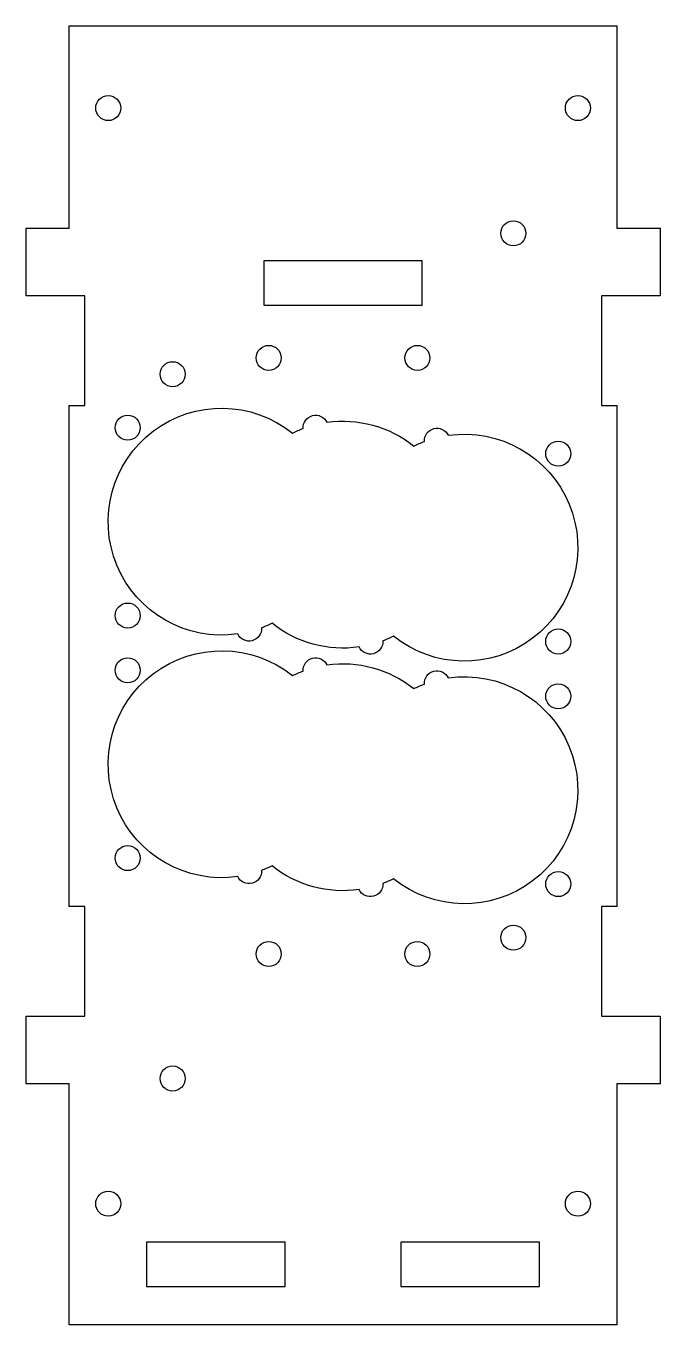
# Model space of a CAD drawing. Header units: millimetres. Extents: x -3 to 78, y -71 to 95.
import ezdxf

# ---------------------------------------------------------------- set-up
doc = ezdxf.new("R2010")
doc.units = ezdxf.units.MM
doc.layers.get('0').update_dxf_attribs({"linetype": 'CONTINUOUS'})

msp = doc.modelspace()

# ---------------------------------------------------------------- linework, layer by layer
for points in [[(2.93, -71.03), (2.93, -40.2), (-2.57, -40.2), (-2.57, -31.55), (2.93, -31.55), (2.93, -31.55), (4.93, -31.55), (4.93, -17.55), (2.93, -17.55), (2.93, 46.48), (4.93, 46.48), (4.93, 60.48), (-2.57, 60.48), (-2.57, 69.13), (2.93, 69.13), (2.93, 94.97), (72.93, 94.97), (72.93, 69.13), (78.43, 69.13), (78.43, 60.48), (70.93, 60.48), (70.93, 46.48), (72.93, 46.48), (72.93, -17.55), (70.93, -17.55), (70.93, -31.55), (78.43, -31.55), (78.43, -40.2), (72.93, -40.2), (72.93, -71.03)], [(48.03, 59.27), (48.03, 64.97), (27.83, 64.97), (27.83, 59.27)], [(12.83, -60.43), (12.83, -66.13), (30.53, -66.13), (30.53, -60.43)], [(45.33, -60.43), (45.33, -66.13), (63.03, -66.13), (63.03, -60.43)]]:
    msp.add_lwpolyline(points, close=True)
for points in [[(51.37, 42.66, -1.52219), (44.37, 16.98, -0.025401), (43.02, 16.39, -0.819901), (39.98, 15.61, -0.207038), (28.87, 18.64, -0.025401), (27.52, 18.05, -0.819901), (24.48, 17.27, -1.52219), (31.48, 42.95, -0.025401), (32.83, 43.54, -0.819901), (35.87, 44.32, -0.207038), (46.98, 41.29, -0.025401), (48.33, 41.88, -0.819901)], [(24.48, -13.73, -1.52219), (31.48, 11.95, -0.025401), (32.83, 12.54, -0.819901), (35.87, 13.32, -0.207038), (46.98, 10.29, -0.025401), (48.33, 10.88, -0.819901), (51.37, 11.66, -1.52219), (44.37, -14.02, -0.025401), (43.02, -14.61, -0.819901), (39.98, -15.39, -0.207038), (28.87, -12.36, -0.025401), (27.52, -12.95, -0.819901)]]:
    msp.add_lwpolyline(points, format="xyb", close=True)
for centre in [(7.93, 84.47), (67.93, 84.47), (59.69, 68.47), (28.43, 52.55), (47.43, 52.55), (16.16, 50.47), (10.42, 43.63), (65.42, 40.31), (10.42, 19.63), (65.42, 16.31), (10.42, 12.63), (65.42, 9.31), (10.42, -11.37), (65.42, -14.69), (59.69, -21.53), (28.43, -23.62), (47.42, -23.62), (16.16, -39.53), (7.93, -55.53), (67.93, -55.53)]:
    msp.add_circle(centre, 1.6)

doc.saveas('drawing.dxf')
